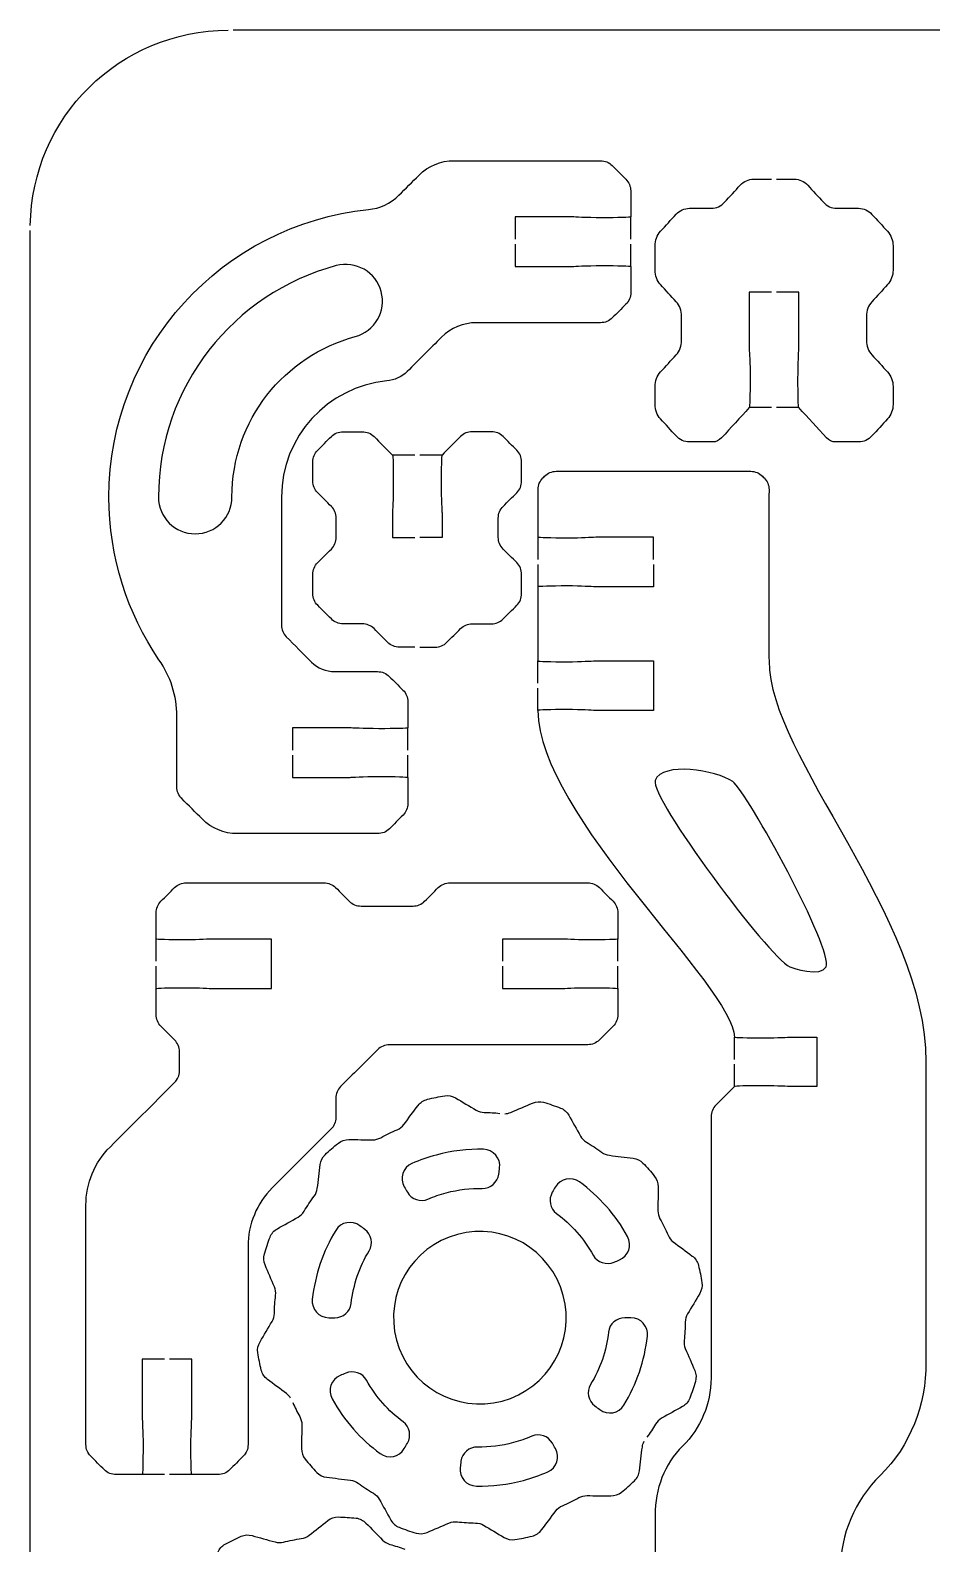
# Model space of a CAD drawing. Extents: x 0 to 265, y 230 to 450.
# Drawn here: x 135 to 189.7, y 358.2 to 450 of the extents above; entities that cross this region are included whole.
import ezdxf

# ---------------------------------------------------------------- set-up
doc = ezdxf.new("R2010")
doc.units = 0
doc.header["$MEASUREMENT"] = 0
doc.layers.add('DEFAULT', color=18, linetype='CONTINUOUS')

msp = doc.modelspace()

# ---------------------------------------------------------------- linework, layer by layer
at = {"layer": 'DEFAULT', "color": 1}
for points in [[(252.698, 450), (147.299, 450)], [(171.404, 437.321), (171.404, 438.672)], [(135.001, 242.15), (135.001, 437.85)], [(171.404, 435.67), (171.404, 437.021)], [(179.948, 427.108), (178.597, 427.108)], [(181.596, 427.108), (180.248, 427.108)], [(158.316, 424.226), (156.965, 424.226)], [(159.964, 424.226), (158.616, 424.226)], [(165.788, 417.883), (165.788, 419.234)], [(165.788, 416.232), (165.788, 417.583)], [(165.784, 410.383), (165.784, 411.734)], [(165.784, 408.732), (165.784, 410.083)], [(157.889, 406.319), (157.889, 407.67)], [(157.889, 404.668), (157.889, 406.019)], [(142.628, 393.506), (142.628, 394.857)], [(170.628, 393.506), (170.628, 394.857)], [(142.628, 391.855), (142.628, 393.206)], [(170.628, 391.855), (170.628, 393.206)], [(177.691, 387.558), (177.691, 388.909)], [(177.691, 385.907), (177.691, 387.258)], [(143.143, 362.359), (141.792, 362.359)], [(144.791, 362.359), (143.443, 362.359)]]:
    msp.add_lwpolyline(points, dxfattribs=at)
msp.add_open_spline([(135.001, 438.15), (135.082, 444.708), (140.423, 450), (146.999, 450)], degree=3, dxfattribs=at)
for points, knots in [([(150.89, 406.019), (150.89, 405.569), (150.89, 405.118), (150.89, 404.668), (152.057, 404.668), (153.223, 404.668), (154.39, 404.668), (154.481, 404.668), (155.173, 404.721), (156.139, 404.721), (157.106, 404.721), (157.889, 404.696), (157.893, 404.668), (157.893, 404.139), (157.893, 403.61), (157.893, 403.081), (157.893, 402.816), (157.787, 402.562), (157.6, 402.375), (157.324, 402.099), (157.047, 401.822), (156.771, 401.546), (156.584, 401.359), (156.33, 401.253), (156.065, 401.253), (153.228, 401.253), (150.39, 401.253), (147.553, 401.253), (146.759, 401.253), (145.994, 401.567), (145.433, 402.132), (145.016, 402.548), (144.6, 402.964), (144.184, 403.38), (143.997, 403.567), (143.891, 403.821), (143.891, 404.086), (143.891, 405.521), (143.891, 406.955), (143.891, 408.39), (143.891, 409.614), (143.496, 410.799), (142.804, 411.808), (140.892, 414.62), (139.771, 418.017), (139.771, 421.676), (139.771, 430.752), (146.664, 438.217), (155.497, 439.12), (156.196, 439.191), (156.852, 439.491), (157.349, 439.985), (157.756, 440.393), (158.163, 440.801), (158.57, 441.209), (159.131, 441.77), (159.897, 442.087), (160.69, 442.087), (163.652, 442.087), (166.615, 442.087), (169.577, 442.087), (169.841, 442.087), (170.095, 441.981), (170.282, 441.794), (170.559, 441.518), (170.835, 441.242), (171.111, 440.965), (171.298, 440.778), (171.404, 440.521), (171.404, 440.256), (171.404, 439.728), (171.404, 439.2), (171.404, 438.672), (171.404, 438.644), (170.621, 438.623), (169.654, 438.623), (168.688, 438.623), (167.996, 438.672), (167.905, 438.672), (166.738, 438.672), (165.572, 438.672), (164.405, 438.672), (164.405, 438.222), (164.405, 437.772), (164.405, 437.321)], [0, 0, 0, 0, 3.83, 3.83, 3.83, 13.75, 13.75, 13.75, 14.75, 14.75, 14.75, 15.76, 15.76, 15.76, 20.26, 20.26, 20.26, 21.26, 21.26, 21.26, 24.583402, 24.583402, 24.583402, 25.583402, 25.583402, 25.583402, 49.713402, 49.713402, 49.713402, 50.713402, 50.713402, 50.713402, 55.719718, 55.719718, 55.719718, 56.719718, 56.719718, 56.719718, 68.919718, 68.919718, 68.919718, 69.919718, 69.919718, 69.919718, 70.919718, 70.919718, 70.919718, 71.919718, 71.919718, 71.919718, 72.919718, 72.919718, 72.919718, 77.819973, 77.819973, 77.819973, 78.819973, 78.819973, 78.819973, 104.009973, 104.009973, 104.009973, 105.009973, 105.009973, 105.009973, 108.333375, 108.333375, 108.333375, 109.333375, 109.333375, 109.333375, 113.823375, 113.823375, 113.823375, 114.823375, 114.823375, 114.823375, 115.823375, 115.823375, 115.823375, 125.743375, 125.743375, 125.743375, 129.573375, 129.573375, 129.573375, 129.573375]), ([(179.948, 434.107), (179.497, 434.107), (179.045, 434.107), (178.594, 434.107), (178.594, 432.941), (178.594, 431.774), (178.594, 430.608), (178.594, 430.516), (178.647, 429.825), (178.647, 428.858), (178.647, 427.891), (178.622, 427.108), (178.594, 427.108), (178.034, 426.494), (177.474, 425.881), (176.915, 425.267), (176.77, 425.108), (176.572, 425.02), (176.368, 425.02), (175.899, 425.02), (175.429, 425.02), (174.96, 425.02), (174.66, 425.02), (174.371, 425.15), (174.159, 425.383), (173.844, 425.728), (173.529, 426.072), (173.214, 426.417), (172.999, 426.653), (172.879, 426.971), (172.879, 427.302), (172.879, 427.663), (172.879, 428.024), (172.879, 428.385), (172.879, 428.717), (172.999, 429.031), (173.214, 429.267), (173.529, 429.612), (173.844, 429.956), (174.159, 430.301), (174.371, 430.537), (174.491, 430.855), (174.491, 431.186), (174.491, 431.676), (174.491, 432.165), (174.491, 432.654), (174.491, 432.982), (174.371, 433.3), (174.159, 433.532), (173.843, 433.877), (173.527, 434.221), (173.21, 434.566), (172.999, 434.802), (172.879, 435.116), (172.879, 435.448), (172.879, 435.937), (172.879, 436.426), (172.879, 436.915), (172.879, 437.247), (172.999, 437.565), (173.214, 437.801), (173.529, 438.146), (173.844, 438.49), (174.159, 438.835), (174.371, 439.067), (174.66, 439.198), (174.96, 439.198), (175.406, 439.198), (175.851, 439.198), (176.297, 439.198), (176.597, 439.198), (176.89, 439.328), (177.101, 439.565), (177.417, 439.911), (177.732, 440.256), (178.047, 440.602), (178.262, 440.835), (178.551, 440.965), (178.855, 440.965), (179.219, 440.965), (179.584, 440.965), (179.948, 440.965)], [0, 0, 0, 0, 3.84, 3.84, 3.84, 13.76, 13.76, 13.76, 14.76, 14.76, 14.76, 15.76, 15.76, 15.76, 22.824418, 22.824418, 22.824418, 23.824418, 23.824418, 23.824418, 27.814418, 27.814418, 27.814418, 28.814418, 28.814418, 28.814418, 32.785224, 32.785224, 32.785224, 33.785224, 33.785224, 33.785224, 36.855224, 36.855224, 36.855224, 37.855224, 37.855224, 37.855224, 41.82603, 41.82603, 41.82603, 42.82603, 42.82603, 42.82603, 46.98603, 46.98603, 46.98603, 47.98603, 47.98603, 47.98603, 51.963592, 51.963592, 51.963592, 52.963592, 52.963592, 52.963592, 57.123592, 57.123592, 57.123592, 58.123592, 58.123592, 58.123592, 62.094398, 62.094398, 62.094398, 63.094398, 63.094398, 63.094398, 66.884398, 66.884398, 66.884398, 67.884398, 67.884398, 67.884398, 71.862588, 71.862588, 71.862588, 72.862588, 72.862588, 72.862588, 75.962588, 75.962588, 75.962588, 75.962588]), ([(180.248, 440.965), (180.609, 440.965), (180.97, 440.965), (181.331, 440.965), (181.635, 440.965), (181.924, 440.835), (182.139, 440.598), (182.454, 440.254), (182.769, 439.909), (183.085, 439.565), (183.3, 439.328), (183.589, 439.198), (183.889, 439.198), (184.335, 439.198), (184.78, 439.198), (185.226, 439.198), (185.529, 439.198), (185.819, 439.067), (186.034, 438.831), (186.348, 438.488), (186.662, 438.144), (186.976, 437.801), (187.187, 437.565), (187.311, 437.247), (187.311, 436.915), (187.311, 436.426), (187.311, 435.937), (187.311, 435.448), (187.311, 435.116), (187.191, 434.802), (186.976, 434.566), (186.661, 434.221), (186.345, 433.877), (186.03, 433.532), (185.819, 433.3), (185.699, 432.982), (185.699, 432.65), (185.699, 432.162), (185.699, 431.674), (185.699, 431.186), (185.699, 430.855), (185.819, 430.537), (186.03, 430.301), (186.345, 429.956), (186.661, 429.612), (186.976, 429.267), (187.191, 429.031), (187.311, 428.717), (187.311, 428.385), (187.311, 428.023), (187.311, 427.661), (187.311, 427.299), (187.311, 426.971), (187.191, 426.653), (186.979, 426.42), (186.663, 426.075), (186.347, 425.729), (186.03, 425.383), (185.819, 425.15), (185.529, 425.02), (185.23, 425.02), (184.76, 425.02), (184.291, 425.02), (183.822, 425.02), (183.617, 425.02), (183.423, 425.108), (183.279, 425.267), (182.718, 425.881), (182.157, 426.494), (181.596, 427.108), (181.568, 427.108), (181.547, 427.891), (181.547, 428.858), (181.547, 429.825), (181.596, 430.516), (181.596, 430.608), (181.596, 431.774), (181.596, 432.941), (181.596, 434.107), (181.147, 434.107), (180.697, 434.107), (180.248, 434.107)], [0, 0, 0, 0, 3.07, 3.07, 3.07, 4.07, 4.07, 4.07, 8.040806, 8.040806, 8.040806, 9.040806, 9.040806, 9.040806, 12.830806, 12.830806, 12.830806, 13.830806, 13.830806, 13.830806, 17.787484, 17.787484, 17.787484, 18.787484, 18.787484, 18.787484, 22.947484, 22.947484, 22.947484, 23.947484, 23.947484, 23.947484, 27.91829, 27.91829, 27.91829, 28.91829, 28.91829, 28.91829, 33.06829, 33.06829, 33.06829, 34.06829, 34.06829, 34.06829, 38.039096, 38.039096, 38.039096, 39.039096, 39.039096, 39.039096, 42.119096, 42.119096, 42.119096, 43.119096, 43.119096, 43.119096, 47.10403, 47.10403, 47.10403, 48.10403, 48.10403, 48.10403, 52.09403, 52.09403, 52.09403, 53.09403, 53.09403, 53.09403, 60.16519, 60.16519, 60.16519, 61.16519, 61.16519, 61.16519, 62.16519, 62.16519, 62.16519, 72.08519, 72.08519, 72.08519, 75.90519, 75.90519, 75.90519, 75.90519]), ([(164.405, 437.021), (164.405, 436.571), (164.405, 436.121), (164.405, 435.67), (165.572, 435.67), (166.738, 435.67), (167.905, 435.67), (167.996, 435.67), (168.688, 435.723), (169.654, 435.723), (170.621, 435.723), (171.404, 435.698), (171.408, 435.67), (171.408, 435.141), (171.408, 434.612), (171.408, 434.083), (171.408, 433.818), (171.302, 433.564), (171.115, 433.377), (170.839, 433.101), (170.562, 432.824), (170.286, 432.548), (170.099, 432.361), (169.845, 432.255), (169.58, 432.255), (167.07, 432.255), (164.559, 432.255), (162.048, 432.255), (161.255, 432.255), (160.489, 431.938), (159.928, 431.373), (159.237, 430.681), (158.545, 429.988), (157.854, 429.296), (157.519, 428.964), (157.078, 428.766), (156.609, 428.72), (153.031, 428.368), (150.234, 425.348), (150.234, 421.676), (150.232, 419.084), (150.229, 416.492), (150.227, 413.9), (150.227, 413.636), (150.333, 413.382), (150.52, 413.195), (151.029, 412.686), (151.538, 412.176), (152.047, 411.667), (152.421, 411.293), (152.929, 411.085), (153.462, 411.085), (154.329, 411.085), (155.195, 411.085), (156.062, 411.085), (156.326, 411.085), (156.58, 410.979), (156.767, 410.792), (157.044, 410.516), (157.32, 410.24), (157.596, 409.963), (157.783, 409.776), (157.889, 409.519), (157.889, 409.254), (157.889, 408.726), (157.889, 408.198), (157.889, 407.67), (157.889, 407.642), (157.106, 407.621), (156.139, 407.621), (155.173, 407.621), (154.481, 407.67), (154.39, 407.67), (153.223, 407.67), (152.057, 407.67), (150.89, 407.67), (150.89, 407.22), (150.89, 406.769), (150.89, 406.319)], [0, 0, 0, 0, 3.83, 3.83, 3.83, 13.75, 13.75, 13.75, 14.75, 14.75, 14.75, 15.76, 15.76, 15.76, 20.26, 20.26, 20.26, 21.26, 21.26, 21.26, 24.583402, 24.583402, 24.583402, 25.583402, 25.583402, 25.583402, 46.933402, 46.933402, 46.933402, 47.933402, 47.933402, 47.933402, 56.256052, 56.256052, 56.256052, 57.256052, 57.256052, 57.256052, 58.256052, 58.256052, 58.256052, 80.296061, 80.296061, 80.296061, 81.296061, 81.296061, 81.296061, 87.419605, 87.419605, 87.419605, 88.419605, 88.419605, 88.419605, 95.789605, 95.789605, 95.789605, 96.789605, 96.789605, 96.789605, 100.113007, 100.113007, 100.113007, 101.113007, 101.113007, 101.113007, 105.603007, 105.603007, 105.603007, 106.603007, 106.603007, 106.603007, 107.603007, 107.603007, 107.603007, 117.523007, 117.523007, 117.523007, 121.353007, 121.353007, 121.353007, 121.353007]), ([(156.277, 434.142), (156.595, 432.953), (155.889, 431.732), (154.7, 431.411), (150.4, 430.261), (147.228, 426.331), (147.228, 421.674), (147.228, 420.443), (146.23, 419.445), (144.999, 419.445), (143.768, 419.445), (142.773, 420.443), (142.773, 421.674), (142.773, 428.388), (147.348, 434.057), (153.547, 435.719), (154.735, 436.04), (155.956, 435.33), (156.277, 434.142)], [1, 1, 1, 1, 2, 2, 2, 3, 3, 3, 4, 4, 4, 5, 5, 5, 6, 6, 6, 7, 7, 7, 7]), ([(158.316, 412.57), (158.003, 412.57), (157.69, 412.57), (157.378, 412.57), (157.113, 412.57), (156.859, 412.676), (156.669, 412.867), (156.393, 413.142), (156.118, 413.417), (155.843, 413.692), (155.653, 413.883), (155.399, 413.988), (155.134, 413.988), (154.744, 413.988), (154.353, 413.988), (153.963, 413.988), (153.698, 413.988), (153.444, 414.091), (153.254, 414.281), (152.979, 414.556), (152.703, 414.832), (152.428, 415.107), (152.238, 415.297), (152.132, 415.551), (152.132, 415.816), (152.132, 416.206), (152.132, 416.597), (152.132, 416.987), (152.132, 417.252), (152.238, 417.506), (152.428, 417.696), (152.703, 417.971), (152.979, 418.246), (153.254, 418.522), (153.444, 418.712), (153.547, 418.966), (153.547, 419.231), (153.547, 419.621), (153.547, 420.012), (153.547, 420.402), (153.547, 420.667), (153.444, 420.921), (153.254, 421.111), (152.979, 421.386), (152.703, 421.661), (152.428, 421.937), (152.238, 422.127), (152.132, 422.381), (152.132, 422.646), (152.132, 423.035), (152.132, 423.424), (152.132, 423.813), (152.132, 424.078), (152.238, 424.332), (152.428, 424.522), (152.703, 424.798), (152.979, 425.073), (153.254, 425.348), (153.444, 425.538), (153.698, 425.641), (153.963, 425.641), (154.353, 425.641), (154.744, 425.641), (155.134, 425.641), (155.399, 425.641), (155.653, 425.538), (155.843, 425.348), (156.216, 424.974), (156.589, 424.6), (156.961, 424.226), (157, 424.191), (157.011, 423.443), (157.011, 422.476), (157.011, 421.51), (156.961, 420.818), (156.961, 420.727), (156.961, 420.227), (156.961, 419.727), (156.961, 419.227), (157.413, 419.227), (157.865, 419.227), (158.316, 419.227)], [0, 0, 0, 0, 2.66, 2.66, 2.66, 3.66, 3.66, 3.66, 6.96926, 6.96926, 6.96926, 7.96926, 7.96926, 7.96926, 11.28926, 11.28926, 11.28926, 12.28926, 12.28926, 12.28926, 15.598519, 15.598519, 15.598519, 16.598519, 16.598519, 16.598519, 19.918519, 19.918519, 19.918519, 20.918519, 20.918519, 20.918519, 24.227779, 24.227779, 24.227779, 25.227779, 25.227779, 25.227779, 28.547779, 28.547779, 28.547779, 29.547779, 29.547779, 29.547779, 32.857039, 32.857039, 32.857039, 33.857039, 33.857039, 33.857039, 37.167039, 37.167039, 37.167039, 38.167039, 38.167039, 38.167039, 41.476299, 41.476299, 41.476299, 42.476299, 42.476299, 42.476299, 45.796299, 45.796299, 45.796299, 46.796299, 46.796299, 46.796299, 51.286432, 51.286432, 51.286432, 52.286432, 52.286432, 52.286432, 53.286432, 53.286432, 53.286432, 57.536432, 57.536432, 57.536432, 61.376432, 61.376432, 61.376432, 61.376432]), ([(158.616, 412.57), (158.928, 412.57), (159.239, 412.57), (159.551, 412.57), (159.815, 412.57), (160.069, 412.676), (160.26, 412.867), (160.535, 413.142), (160.81, 413.417), (161.085, 413.692), (161.276, 413.883), (161.53, 413.988), (161.794, 413.988), (162.184, 413.988), (162.573, 413.988), (162.962, 413.988), (163.227, 413.988), (163.481, 414.091), (163.671, 414.281), (163.946, 414.556), (164.222, 414.832), (164.497, 415.107), (164.687, 415.297), (164.79, 415.551), (164.79, 415.816), (164.79, 416.206), (164.79, 416.597), (164.79, 416.987), (164.79, 417.252), (164.687, 417.506), (164.497, 417.696), (164.222, 417.971), (163.946, 418.246), (163.671, 418.522), (163.481, 418.712), (163.375, 418.966), (163.375, 419.231), (163.375, 419.621), (163.375, 420.012), (163.375, 420.402), (163.375, 420.667), (163.481, 420.921), (163.671, 421.111), (163.946, 421.386), (164.222, 421.661), (164.497, 421.937), (164.687, 422.127), (164.79, 422.381), (164.79, 422.646), (164.79, 423.035), (164.79, 423.424), (164.79, 423.813), (164.79, 424.078), (164.687, 424.332), (164.497, 424.522), (164.222, 424.798), (163.946, 425.073), (163.671, 425.348), (163.481, 425.538), (163.227, 425.641), (162.962, 425.641), (162.573, 425.641), (162.184, 425.641), (161.794, 425.641), (161.53, 425.641), (161.276, 425.538), (161.085, 425.348), (160.711, 424.974), (160.337, 424.6), (159.964, 424.226), (159.928, 424.191), (159.911, 423.443), (159.911, 422.476), (159.911, 421.51), (159.964, 420.818), (159.964, 420.727), (159.964, 420.227), (159.964, 419.727), (159.964, 419.227), (159.514, 419.227), (159.065, 419.227), (158.616, 419.227)], [0, 0, 0, 0, 2.65, 2.65, 2.65, 3.65, 3.65, 3.65, 6.95926, 6.95926, 6.95926, 7.95926, 7.95926, 7.95926, 11.26926, 11.26926, 11.26926, 12.26926, 12.26926, 12.26926, 15.578519, 15.578519, 15.578519, 16.578519, 16.578519, 16.578519, 19.898519, 19.898519, 19.898519, 20.898519, 20.898519, 20.898519, 24.207779, 24.207779, 24.207779, 25.207779, 25.207779, 25.207779, 28.527779, 28.527779, 28.527779, 29.527779, 29.527779, 29.527779, 32.837039, 32.837039, 32.837039, 33.837039, 33.837039, 33.837039, 37.147039, 37.147039, 37.147039, 38.147039, 38.147039, 38.147039, 41.456299, 41.456299, 41.456299, 42.456299, 42.456299, 42.456299, 45.766299, 45.766299, 45.766299, 46.766299, 46.766299, 46.766299, 51.263498, 51.263498, 51.263498, 52.263498, 52.263498, 52.263498, 53.263498, 53.263498, 53.263498, 57.513498, 57.513498, 57.513498, 61.333498, 61.333498, 61.333498, 61.333498]), ([(172.784, 417.883), (172.784, 418.334), (172.784, 418.784), (172.784, 419.234), (171.618, 419.234), (170.453, 419.234), (169.287, 419.234), (168.949, 419.234), (168.504, 419.185), (167.538, 419.181), (166.575, 419.185), (165.795, 419.206), (165.788, 419.234), (165.788, 420.2), (165.788, 421.165), (165.788, 422.131), (165.788, 422.399), (165.894, 422.653), (166.081, 422.84), (166.116, 422.875), (166.151, 422.91), (166.187, 422.945), (166.374, 423.132), (166.628, 423.238), (166.892, 423.238), (170.822, 423.238), (174.752, 423.238), (178.682, 423.238), (178.947, 423.238), (179.204, 423.132), (179.391, 422.942), (179.426, 422.908), (179.462, 422.874), (179.497, 422.84), (179.684, 422.649), (179.79, 422.399), (179.79, 422.131), (179.786, 420.229), (179.786, 412.38), (179.79, 411.731), (179.786, 405.945), (189.308, 396.237), (189.308, 387.407), (189.308, 381.326), (189.308, 375.245), (189.308, 369.165), (189.308, 366.603), (188.355, 364.099), (186.528, 362.303), (184.99, 360.793), (184.122, 358.736), (184.122, 356.581), (184.123, 347.939), (184.124, 339.297), (184.125, 330.655), (184.125, 330.391), (184.019, 330.137), (183.833, 329.946), (183.459, 329.573), (183.085, 329.201), (182.711, 328.828), (182.711, 328.803), (181.924, 328.775), (180.961, 328.775), (179.994, 328.775), (179.543, 328.831), (179.208, 328.824), (178.709, 328.824), (178.21, 328.824), (177.712, 328.824), (177.712, 328.375), (177.712, 327.926), (177.712, 327.477)], [0, 0, 0, 0, 3.83, 3.83, 3.83, 13.74, 13.74, 13.74, 14.74, 14.74, 14.74, 15.74, 15.74, 15.74, 23.95, 23.95, 23.95, 24.95, 24.95, 24.95, 25.374264, 25.374264, 25.374264, 26.374264, 26.374264, 26.374264, 59.794264, 59.794264, 59.794264, 60.794264, 60.794264, 60.794264, 61.211517, 61.211517, 61.211517, 62.211517, 62.211517, 62.211517, 63.211517, 63.211517, 63.211517, 64.211517, 64.211517, 64.211517, 115.921517, 115.921517, 115.921517, 116.921517, 116.921517, 116.921517, 117.921517, 117.921517, 117.921517, 191.411518, 191.411518, 191.411518, 192.411518, 192.411518, 192.411518, 196.901651, 196.901651, 196.901651, 197.901651, 197.901651, 197.901651, 198.901651, 198.901651, 198.901651, 203.141651, 203.141651, 203.141651, 206.961651, 206.961651, 206.961651, 206.961651]), ([(172.787, 417.583), (172.787, 417.133), (172.787, 416.683), (172.787, 416.232), (171.621, 416.232), (170.454, 416.232), (169.287, 416.232), (168.952, 416.232), (168.504, 416.282), (167.534, 416.282), (166.568, 416.278), (165.784, 416.26), (165.784, 416.229), (165.784, 414.73), (165.784, 413.232), (165.784, 411.734), (165.791, 411.702), (166.571, 411.685), (167.538, 411.685), (168.504, 411.685), (168.952, 411.734), (169.287, 411.734), (170.454, 411.734), (171.621, 411.734), (172.787, 411.734), (172.787, 410.733), (172.787, 409.733), (172.787, 408.732), (171.619, 408.732), (170.452, 408.732), (169.284, 408.732), (168.952, 408.732), (168.504, 408.781), (167.538, 408.781), (166.568, 408.781), (165.784, 408.757), (165.784, 408.732), (165.784, 402.368), (177.691, 391.912), (177.691, 388.909), (177.701, 388.881), (178.481, 388.86), (179.44, 388.857), (180.407, 388.86), (180.855, 388.909), (181.19, 388.909), (181.691, 388.909), (182.192, 388.909), (182.693, 388.909), (182.692, 387.909), (182.691, 386.908), (182.69, 385.907), (182.191, 385.907), (181.692, 385.907), (181.194, 385.907), (180.855, 385.907), (180.407, 385.957), (179.44, 385.953), (178.477, 385.957), (177.694, 385.939), (177.694, 385.907), (177.32, 385.533), (176.946, 385.159), (176.572, 384.786), (176.385, 384.595), (176.28, 384.341), (176.28, 384.076), (176.278, 378.788), (176.277, 373.5), (176.276, 368.212), (176.276, 366.663), (175.655, 365.178), (174.551, 364.088), (173.447, 362.998), (172.879, 361.474), (172.879, 359.922), (172.879, 351.944), (172.879, 343.967), (172.879, 335.989), (172.879, 335.725), (172.773, 335.467), (172.586, 335.28), (172.253, 334.947), (171.92, 334.615), (171.588, 334.282), (171.401, 334.095), (171.295, 333.841), (171.295, 333.576), (171.295, 330.27), (171.295, 326.963), (171.295, 323.656), (171.295, 323.392), (171.401, 323.138), (171.588, 322.947), (171.962, 322.574), (172.335, 322.202), (172.709, 321.829), (172.716, 321.797), (173.496, 321.779), (174.463, 321.779), (175.429, 321.779), (175.877, 321.825), (176.213, 321.829), (176.711, 321.829), (177.21, 321.829), (177.708, 321.829), (177.709, 320.828), (177.711, 319.827), (177.712, 318.827), (177.211, 318.825), (176.71, 318.824), (176.209, 318.823), (175.877, 318.823), (175.429, 318.876), (174.463, 318.876), (173.493, 318.876), (172.709, 318.851), (172.709, 318.827), (172.335, 318.453), (171.962, 318.079), (171.588, 317.705), (171.401, 317.514), (171.295, 317.26), (171.295, 316.996), (171.295, 312.336), (171.295, 307.675), (171.295, 303.015), (171.295, 302.751), (171.189, 302.497), (171.002, 302.31), (170.726, 302.033), (170.449, 301.757), (170.173, 301.481), (169.986, 301.29), (169.88, 301.036), (169.88, 300.771), (169.88, 299.295), (169.88, 297.818), (169.88, 296.341), (169.88, 294.485), (169.143, 292.707), (167.831, 291.391), (166.496, 290.056), (165.161, 288.722), (163.826, 287.387), (163.142, 286.703), (163.142, 285.599), (163.826, 284.911), (164.507, 284.233), (165.615, 284.23), (166.299, 284.914), (167.083, 285.697), (168.349, 285.697), (169.129, 284.911), (169.908, 284.131), (169.905, 282.868), (169.129, 282.085), (168.384, 281.34), (167.714, 280.815), (167.714, 279.245), (167.721, 279.213), (168.497, 279.196), (169.464, 279.196), (170.43, 279.196), (170.879, 279.241), (171.214, 279.245), (171.712, 279.244), (172.211, 279.243), (172.709, 279.241), (172.709, 278.791), (172.709, 278.341), (172.709, 277.89)], [0, 0, 0, 0, 3.83, 3.83, 3.83, 13.75, 13.75, 13.75, 14.75, 14.75, 14.75, 15.75, 15.75, 15.75, 28.49, 28.49, 28.49, 29.49, 29.49, 29.49, 30.49, 30.49, 30.49, 40.41, 40.41, 40.41, 48.92, 48.92, 48.92, 58.85, 58.85, 58.85, 59.85, 59.85, 59.85, 60.85, 60.85, 60.85, 61.85, 61.85, 61.85, 62.85, 62.85, 62.85, 63.85, 63.85, 63.85, 68.11, 68.11, 68.11, 76.620006, 76.620006, 76.620006, 80.860006, 80.860006, 80.860006, 81.860006, 81.860006, 81.860006, 82.860006, 82.860006, 82.860006, 87.357205, 87.357205, 87.357205, 88.357205, 88.357205, 88.357205, 133.327206, 133.327206, 133.327206, 134.327206, 134.327206, 134.327206, 135.327206, 135.327206, 135.327206, 203.167206, 203.167206, 203.167206, 204.167206, 204.167206, 204.167206, 208.16943, 208.16943, 208.16943, 209.16943, 209.16943, 209.16943, 237.28943, 237.28943, 237.28943, 238.28943, 238.28943, 238.28943, 242.779564, 242.779564, 242.779564, 243.779564, 243.779564, 243.779564, 244.779564, 244.779564, 244.779564, 249.019564, 249.019564, 249.019564, 257.52957, 257.52957, 257.52957, 261.789582, 261.789582, 261.789582, 262.789582, 262.789582, 262.789582, 263.789582, 263.789582, 263.789582, 268.286781, 268.286781, 268.286781, 269.286781, 269.286781, 269.286781, 308.916781, 308.916781, 308.916781, 309.916781, 309.916781, 309.916781, 313.240183, 313.240183, 313.240183, 314.240183, 314.240183, 314.240183, 326.800183, 326.800183, 326.800183, 327.800183, 327.800183, 327.800183, 343.851507, 343.851507, 343.851507, 344.851507, 344.851507, 344.851507, 345.851507, 345.851507, 345.851507, 346.851507, 346.851507, 346.851507, 347.851507, 347.851507, 347.851507, 348.851507, 348.851507, 348.851507, 349.851507, 349.851507, 349.851507, 350.851507, 350.851507, 350.851507, 355.091518, 355.091518, 355.091518, 358.921518, 358.921518, 358.921518, 358.921518]), ([(177.591, 404.416), (178.455, 403.802), (183.722, 394.161), (183.253, 393.169), (182.957, 392.541), (181.189, 393.102), (181.045, 393.173), (179.754, 393.787), (172.55, 403.442), (172.892, 404.479), (173.277, 405.633), (176.603, 405.114), (177.591, 404.416)], [1, 1, 1, 1, 2, 2, 2, 3, 3, 3, 4, 4, 4, 5, 5, 5, 5]), ([(143.143, 369.359), (142.692, 369.359), (142.24, 369.359), (141.788, 369.359), (141.788, 368.192), (141.788, 367.026), (141.788, 365.859), (141.788, 365.524), (141.838, 365.076), (141.838, 364.109), (141.838, 363.143), (141.817, 362.359), (141.788, 362.359), (141.259, 362.359), (140.73, 362.359), (140.201, 362.359), (139.936, 362.359), (139.682, 362.465), (139.495, 362.652), (139.219, 362.927), (138.943, 363.203), (138.666, 363.478), (138.479, 363.665), (138.374, 363.919), (138.374, 364.183), (138.374, 369.023), (138.374, 373.864), (138.374, 378.704), (138.374, 380.03), (138.903, 381.3), (139.838, 382.238), (141.142, 383.543), (142.446, 384.847), (143.75, 386.151), (143.937, 386.338), (144.043, 386.592), (144.043, 386.856), (144.043, 387.247), (144.043, 387.637), (144.043, 388.028), (144.043, 388.296), (143.937, 388.55), (143.75, 388.737), (143.474, 389.013), (143.197, 389.289), (142.921, 389.566), (142.734, 389.753), (142.628, 390.007), (142.628, 390.271), (142.628, 390.799), (142.628, 391.327), (142.628, 391.855), (142.628, 391.883), (143.411, 391.905), (144.378, 391.905), (145.344, 391.905), (145.792, 391.855), (146.128, 391.855), (147.294, 391.855), (148.461, 391.855), (149.627, 391.855), (149.627, 392.856), (149.627, 393.857), (149.627, 394.857), (148.461, 394.857), (147.294, 394.857), (146.128, 394.857), (145.792, 394.857), (145.344, 394.808), (144.378, 394.808), (143.411, 394.808), (142.628, 394.829), (142.628, 394.857), (142.628, 395.385), (142.628, 395.913), (142.628, 396.441), (142.628, 396.709), (142.734, 396.963), (142.921, 397.15), (143.197, 397.427), (143.474, 397.703), (143.75, 397.979), (143.937, 398.166), (144.191, 398.272), (144.459, 398.272), (147.242, 398.272), (150.026, 398.272), (152.809, 398.272), (153.074, 398.272), (153.328, 398.166), (153.515, 397.979), (153.791, 397.703), (154.067, 397.427), (154.344, 397.15), (154.531, 396.963), (154.785, 396.858), (155.053, 396.858), (156.104, 396.858), (157.155, 396.858), (158.207, 396.858), (158.471, 396.858), (158.725, 396.963), (158.912, 397.15), (159.189, 397.427), (159.465, 397.703), (159.741, 397.979), (159.928, 398.166), (160.182, 398.272), (160.45, 398.272), (163.234, 398.272), (166.017, 398.272), (168.801, 398.272), (169.065, 398.272), (169.319, 398.166), (169.506, 397.979), (169.783, 397.703), (170.059, 397.427), (170.335, 397.15), (170.522, 396.963), (170.628, 396.709), (170.628, 396.441), (170.628, 395.913), (170.628, 395.385), (170.628, 394.857), (170.628, 394.829), (169.845, 394.808), (168.878, 394.808), (167.912, 394.808), (167.464, 394.857), (167.128, 394.857), (165.962, 394.857), (164.795, 394.857), (163.629, 394.857), (163.629, 394.407), (163.629, 393.957), (163.629, 393.506)], [0, 0, 0, 0, 3.84, 3.84, 3.84, 13.76, 13.76, 13.76, 14.76, 14.76, 14.76, 15.76, 15.76, 15.76, 20.26, 20.26, 20.26, 21.26, 21.26, 21.26, 24.576338, 24.576338, 24.576338, 25.576338, 25.576338, 25.576338, 66.736338, 66.736338, 66.736338, 67.736338, 67.736338, 67.736338, 83.419967, 83.419967, 83.419967, 84.419967, 84.419967, 84.419967, 87.739967, 87.739967, 87.739967, 88.739967, 88.739967, 88.739967, 92.063369, 92.063369, 92.063369, 93.063369, 93.063369, 93.063369, 97.553369, 97.553369, 97.553369, 98.553369, 98.553369, 98.553369, 99.553369, 99.553369, 99.553369, 109.473369, 109.473369, 109.473369, 117.983369, 117.983369, 117.983369, 127.903369, 127.903369, 127.903369, 128.903369, 128.903369, 128.903369, 129.903369, 129.903369, 129.903369, 134.393369, 134.393369, 134.393369, 135.393369, 135.393369, 135.393369, 138.71677, 138.71677, 138.71677, 139.71677, 139.71677, 139.71677, 163.38677, 163.38677, 163.38677, 164.38677, 164.38677, 164.38677, 167.710172, 167.710172, 167.710172, 168.710172, 168.710172, 168.710172, 177.650172, 177.650172, 177.650172, 178.650172, 178.650172, 178.650172, 181.973574, 181.973574, 181.973574, 182.973574, 182.973574, 182.973574, 206.643574, 206.643574, 206.643574, 207.643574, 207.643574, 207.643574, 210.966976, 210.966976, 210.966976, 211.966976, 211.966976, 211.966976, 216.456976, 216.456976, 216.456976, 217.456976, 217.456976, 217.456976, 218.456976, 218.456976, 218.456976, 228.376976, 228.376976, 228.376976, 232.206976, 232.206976, 232.206976, 232.206976]), ([(163.629, 393.206), (163.629, 392.756), (163.629, 392.306), (163.629, 391.855), (164.795, 391.855), (165.962, 391.855), (167.128, 391.855), (167.464, 391.855), (167.912, 391.905), (168.878, 391.905), (169.845, 391.905), (170.628, 391.883), (170.628, 391.855), (170.628, 391.327), (170.628, 390.799), (170.628, 390.271), (170.628, 390.007), (170.522, 389.753), (170.335, 389.566), (170.059, 389.289), (169.783, 389.013), (169.506, 388.737), (169.319, 388.55), (169.065, 388.444), (168.801, 388.444), (164.792, 388.444), (160.783, 388.444), (156.774, 388.444), (156.506, 388.444), (156.252, 388.338), (156.065, 388.151), (155.316, 387.403), (154.567, 386.655), (153.818, 385.907), (153.631, 385.72), (153.525, 385.466), (153.525, 385.198), (153.525, 384.808), (153.525, 384.417), (153.525, 384.027), (153.525, 383.762), (153.42, 383.508), (153.233, 383.321), (152.045, 382.133), (150.857, 380.944), (149.669, 379.755), (148.731, 378.817), (148.205, 377.547), (148.205, 376.22), (148.205, 372.208), (148.205, 368.196), (148.205, 364.183), (148.205, 363.919), (148.1, 363.665), (147.913, 363.478), (147.636, 363.203), (147.36, 362.927), (147.084, 362.652), (146.897, 362.465), (146.643, 362.359), (146.378, 362.359), (145.849, 362.359), (145.32, 362.359), (144.791, 362.359), (144.762, 362.359), (144.741, 363.143), (144.741, 364.109), (144.741, 365.076), (144.791, 365.524), (144.791, 365.859), (144.791, 367.026), (144.791, 368.192), (144.791, 369.359), (144.341, 369.359), (143.892, 369.359), (143.443, 369.359)], [0, 0, 0, 0, 3.83, 3.83, 3.83, 13.75, 13.75, 13.75, 14.75, 14.75, 14.75, 15.75, 15.75, 15.75, 20.24, 20.24, 20.24, 21.24, 21.24, 21.24, 24.563402, 24.563402, 24.563402, 25.563402, 25.563402, 25.563402, 59.653402, 59.653402, 59.653402, 60.653402, 60.653402, 60.653402, 69.654874, 69.654874, 69.654874, 70.654874, 70.654874, 70.654874, 73.974874, 73.974874, 73.974874, 74.974874, 74.974874, 74.974874, 89.265504, 89.265504, 89.265504, 90.265504, 90.265504, 90.265504, 124.385504, 124.385504, 124.385504, 125.385504, 125.385504, 125.385504, 128.701842, 128.701842, 128.701842, 129.701842, 129.701842, 129.701842, 134.201842, 134.201842, 134.201842, 135.201842, 135.201842, 135.201842, 136.201842, 136.201842, 136.201842, 146.121842, 146.121842, 146.121842, 149.941842, 149.941842, 149.941842, 149.941842]), ([(150.781, 367.002), (150.717, 367.104), (150.633, 367.2), (150.534, 367.274), (150.149, 367.562), (149.765, 367.85), (149.38, 368.138), (149.197, 368.279), (149.059, 368.477), (149.006, 368.702), (148.922, 369.052), (148.851, 369.404), (148.795, 369.754), (148.759, 369.983), (148.809, 370.216), (148.929, 370.417), (149.173, 370.83), (149.418, 371.242), (149.662, 371.655), (149.751, 371.803), (149.797, 371.973), (149.8, 372.142), (149.807, 372.512), (149.832, 372.883), (149.874, 373.25), (149.892, 373.419), (149.871, 373.592), (149.804, 373.751), (149.614, 374.194), (149.425, 374.637), (149.236, 375.081), (149.144, 375.292), (149.126, 375.532), (149.193, 375.754), (149.296, 376.1), (149.408, 376.439), (149.539, 376.774), (149.62, 376.989), (149.782, 377.169), (149.983, 377.282), (150.402, 377.516), (150.821, 377.75), (151.239, 377.984), (151.391, 378.069), (151.515, 378.192), (151.603, 378.34), (151.793, 378.654), (151.998, 378.961), (152.217, 379.257), (152.319, 379.395), (152.382, 379.554), (152.404, 379.727), (152.462, 380.208), (152.521, 380.689), (152.58, 381.17), (152.608, 381.395), (152.71, 381.611), (152.873, 381.766), (153.13, 382.013), (153.402, 382.249), (153.681, 382.475), (153.857, 382.619), (154.083, 382.694), (154.316, 382.69), (154.797, 382.685), (155.277, 382.681), (155.758, 382.676), (155.931, 382.672), (156.104, 382.718), (156.256, 382.803), (156.577, 382.979), (156.909, 383.142), (157.247, 383.29), (157.406, 383.36), (157.547, 383.466), (157.653, 383.607), (157.94, 383.992), (158.227, 384.376), (158.514, 384.761), (158.655, 384.948), (158.852, 385.082), (159.078, 385.135), (159.427, 385.219), (159.777, 385.29), (160.129, 385.346), (160.355, 385.382), (160.588, 385.332), (160.789, 385.216), (161.204, 384.97), (161.619, 384.724), (162.034, 384.479), (162.183, 384.39), (162.352, 384.345), (162.525, 384.341), (162.842, 384.334), (163.156, 384.316), (163.47, 384.281)], [0, 0, 0, 0, 1, 1, 1, 5.086, 5.086, 5.086, 6.086, 6.086, 6.086, 7.086, 7.086, 7.086, 8.086, 8.086, 8.086, 12.166013, 12.166013, 12.166013, 13.166013, 13.166013, 13.166013, 14.166013, 14.166013, 14.166013, 15.166013, 15.166013, 15.166013, 19.265403, 19.265403, 19.265403, 20.265403, 20.265403, 20.265403, 21.265403, 21.265403, 21.265403, 22.265403, 22.265403, 22.265403, 26.343846, 26.343846, 26.343846, 27.343846, 27.343846, 27.343846, 28.343846, 28.343846, 28.343846, 29.343846, 29.343846, 29.343846, 33.464295, 33.464295, 33.464295, 34.464295, 34.464295, 34.464295, 35.464295, 35.464295, 35.464295, 36.464295, 36.464295, 36.464295, 40.554491, 40.554491, 40.554491, 41.554491, 41.554491, 41.554491, 42.554491, 42.554491, 42.554491, 43.554491, 43.554491, 43.554491, 47.634503, 47.634503, 47.634503, 48.634503, 48.634503, 48.634503, 49.634503, 49.634503, 49.634503, 50.634503, 50.634503, 50.634503, 54.73682, 54.73682, 54.73682, 55.73682, 55.73682, 55.73682, 56.73682, 56.73682, 56.73682, 56.73682]), ([(163.767, 384.26), (163.89, 384.263), (164.017, 384.288), (164.133, 384.341), (164.576, 384.53), (165.018, 384.72), (165.46, 384.909), (165.672, 384.997), (165.908, 385.015), (166.127, 384.951), (166.472, 384.849), (166.815, 384.733), (167.153, 384.602), (167.365, 384.521), (167.538, 384.362), (167.651, 384.165), (167.887, 383.745), (168.123, 383.325), (168.36, 382.905), (168.444, 382.754), (168.568, 382.63), (168.716, 382.538), (169.033, 382.348), (169.34, 382.143), (169.637, 381.924), (169.778, 381.822), (169.94, 381.752), (170.117, 381.734), (170.593, 381.676), (171.069, 381.619), (171.545, 381.561), (171.771, 381.533), (171.986, 381.434), (172.141, 381.268), (172.392, 381.011), (172.628, 380.739), (172.854, 380.457), (172.999, 380.281), (173.073, 380.055), (173.069, 379.829), (173.063, 379.345), (173.057, 378.86), (173.052, 378.376), (173.052, 378.206), (173.094, 378.037), (173.179, 377.885), (173.355, 377.564), (173.521, 377.229), (173.669, 376.89), (173.736, 376.732), (173.845, 376.59), (173.983, 376.488), (174.367, 376.2), (174.752, 375.912), (175.137, 375.624), (175.323, 375.486), (175.458, 375.285), (175.514, 375.059), (175.599, 374.71), (175.666, 374.361), (175.722, 374.012), (175.757, 373.782), (175.708, 373.55), (175.592, 373.348), (175.346, 372.936), (175.1, 372.523), (174.854, 372.11), (174.766, 371.959), (174.72, 371.789), (174.717, 371.616), (174.71, 371.246), (174.685, 370.875), (174.646, 370.509), (174.625, 370.336), (174.65, 370.163), (174.717, 370.004), (174.906, 369.562), (175.095, 369.12), (175.285, 368.678), (175.373, 368.466), (175.394, 368.23), (175.331, 368.011), (175.228, 367.669), (175.112, 367.33), (174.985, 366.995), (174.904, 366.78), (174.745, 366.603), (174.544, 366.49), (174.122, 366.254), (173.7, 366.018), (173.277, 365.781), (173.129, 365.697), (173.006, 365.573), (172.918, 365.425), (172.748, 365.153), (172.572, 364.885), (172.385, 364.628)], [0, 0, 0, 0, 1, 1, 1, 5.090196, 5.090196, 5.090196, 6.090196, 6.090196, 6.090196, 7.090196, 7.090196, 7.090196, 8.090196, 8.090196, 8.090196, 12.187146, 12.187146, 12.187146, 13.187146, 13.187146, 13.187146, 14.187146, 14.187146, 14.187146, 15.187146, 15.187146, 15.187146, 19.26668, 19.26668, 19.26668, 20.26668, 20.26668, 20.26668, 21.26668, 21.26668, 21.26668, 22.26668, 22.26668, 22.26668, 26.386983, 26.386983, 26.386983, 27.386983, 27.386983, 27.386983, 28.386983, 28.386983, 28.386983, 29.386983, 29.386983, 29.386983, 33.472984, 33.472984, 33.472984, 34.472984, 34.472984, 34.472984, 35.472984, 35.472984, 35.472984, 36.472984, 36.472984, 36.472984, 40.558103, 40.558103, 40.558103, 41.558103, 41.558103, 41.558103, 42.558103, 42.558103, 42.558103, 43.558103, 43.558103, 43.558103, 47.648299, 47.648299, 47.648299, 48.648299, 48.648299, 48.648299, 49.648299, 49.648299, 49.648299, 50.648299, 50.648299, 50.648299, 54.762688, 54.762688, 54.762688, 55.762688, 55.762688, 55.762688, 56.762688, 56.762688, 56.762688, 56.762688]), ([(159.613, 381.753), (160.571, 382.009), (161.532, 382.121), (162.476, 382.1), (163.076, 382.086), (163.534, 381.561), (163.456, 380.967), (163.44, 380.844), (163.424, 380.721), (163.408, 380.598), (163.342, 380.095), (162.911, 379.72), (162.405, 379.73), (161.687, 379.744), (160.955, 379.658), (160.226, 379.463), (159.84, 379.359), (159.468, 379.229), (159.113, 379.074), (158.653, 378.874), (158.116, 379.062), (157.865, 379.497), (157.803, 379.604), (157.741, 379.711), (157.679, 379.819), (157.381, 380.334), (157.595, 380.997), (158.141, 381.236), (158.611, 381.443), (159.102, 381.616), (159.613, 381.753)], [1, 1, 1, 1, 2, 2, 2, 3, 3, 3, 4.057047, 4.057047, 4.057047, 5.057047, 5.057047, 5.057047, 6.057047, 6.057047, 6.057047, 7.057047, 7.057047, 7.057047, 8.057047, 8.057047, 8.057047, 9.111728, 9.111728, 9.111728, 10.111728, 10.111728, 10.111728, 11.111728, 11.111728, 11.111728, 11.111728]), ([(168.301, 380.12), (169.486, 379.253), (170.489, 378.13), (171.216, 376.803), (171.504, 376.277), (171.277, 375.617), (170.724, 375.388), (170.614, 375.343), (170.505, 375.298), (170.396, 375.253), (169.927, 375.059), (169.375, 375.233), (169.129, 375.678), (168.573, 376.686), (167.809, 377.541), (166.909, 378.202), (166.505, 378.499), (166.403, 379.06), (166.653, 379.494), (166.715, 379.601), (166.777, 379.708), (166.838, 379.815), (167.137, 380.332), (167.819, 380.473), (168.301, 380.12)], [1, 1, 1, 1, 2, 2, 2, 3, 3, 3, 4.005235, 4.005235, 4.005235, 5.005235, 5.005235, 5.005235, 6.005235, 6.005235, 6.005235, 7.005235, 7.005235, 7.005235, 8.055818, 8.055818, 8.055818, 9.055818, 9.055818, 9.055818, 9.055818]), ([(154.99, 377.458), (155.089, 377.383), (155.187, 377.308), (155.285, 377.233), (155.682, 376.928), (155.803, 376.371), (155.544, 375.943), (154.96, 374.978), (154.584, 373.889), (154.459, 372.749), (154.404, 372.251), (153.966, 371.882), (153.464, 371.882), (153.341, 371.882), (153.218, 371.882), (153.095, 371.882), (152.496, 371.882), (152.034, 372.405), (152.1, 373.001), (152.264, 374.494), (152.757, 375.919), (153.521, 377.18), (153.832, 377.691), (154.516, 377.822), (154.99, 377.458)], [0, 0, 0, 0, 1.051264, 1.051264, 1.051264, 2.051264, 2.051264, 2.051264, 3.051264, 3.051264, 3.051264, 4.051264, 4.051264, 4.051264, 5.096264, 5.096264, 5.096264, 6.096264, 6.096264, 6.096264, 7.096264, 7.096264, 7.096264, 8.096264, 8.096264, 8.096264, 8.096264]), ([(160.903, 376.938), (163.697, 377.686), (166.566, 376.03), (167.315, 373.236), (168.063, 370.445), (166.407, 367.573), (163.613, 366.824), (160.822, 366.076), (157.952, 367.736), (157.204, 370.527), (156.456, 373.321), (158.112, 376.19), (160.903, 376.938)], [1, 1, 1, 1, 2, 2, 2, 3, 3, 3, 4, 4, 4, 5, 5, 5, 5]), ([(169.525, 366.306), (169.427, 366.381), (169.329, 366.457), (169.23, 366.532), (168.833, 366.837), (168.712, 367.394), (168.971, 367.822), (169.556, 368.786), (169.932, 369.874), (170.059, 371.013), (170.114, 371.512), (170.554, 371.88), (171.055, 371.88), (171.177, 371.88), (171.3, 371.88), (171.422, 371.88), (172.021, 371.88), (172.482, 371.357), (172.417, 370.762), (172.253, 369.27), (171.761, 367.845), (170.994, 366.584), (170.683, 366.073), (169.999, 365.942), (169.525, 366.306)], [0, 0, 0, 0, 1.054068, 1.054068, 1.054068, 2.054068, 2.054068, 2.054068, 3.054068, 3.054068, 3.054068, 4.054068, 4.054068, 4.054068, 5.093069, 5.093069, 5.093069, 6.093069, 6.093069, 6.093069, 7.093069, 7.093069, 7.093069, 8.093069, 8.093069, 8.093069, 8.093069]), ([(155.389, 368.088), (155.945, 367.079), (156.71, 366.222), (157.61, 365.561), (158.014, 365.264), (158.116, 364.703), (157.865, 364.269), (157.803, 364.161), (157.74, 364.053), (157.678, 363.946), (157.379, 363.429), (156.697, 363.288), (156.215, 363.641), (155.032, 364.508), (154.029, 365.633), (153.302, 366.961), (153.015, 367.486), (153.24, 368.146), (153.793, 368.375), (153.903, 368.421), (154.013, 368.466), (154.123, 368.512), (154.591, 368.706), (155.144, 368.532), (155.389, 368.088)], [1, 1, 1, 1, 2, 2, 2, 3, 3, 3, 4.05828, 4.05828, 4.05828, 5.05828, 5.05828, 5.05828, 6.05828, 6.05828, 6.05828, 7.05828, 7.05828, 7.05828, 8.069282, 8.069282, 8.069282, 9.069282, 9.069282, 9.069282, 9.069282]), ([(150.915, 366.734), (151.042, 366.441), (151.186, 366.159), (151.335, 365.884), (151.419, 365.728), (151.465, 365.559), (151.462, 365.386), (151.457, 364.904), (151.452, 364.422), (151.447, 363.94), (151.444, 363.711), (151.518, 363.485), (151.663, 363.305), (151.888, 363.026), (152.128, 362.755), (152.375, 362.493), (152.534, 362.328), (152.746, 362.229), (152.971, 362.201), (153.452, 362.143), (153.933, 362.085), (154.414, 362.028), (154.584, 362.007), (154.742, 361.943), (154.884, 361.841), (155.18, 361.622), (155.487, 361.418), (155.804, 361.227), (155.949, 361.135), (156.072, 361.012), (156.157, 360.864), (156.392, 360.444), (156.627, 360.024), (156.863, 359.604), (156.976, 359.403), (157.152, 359.244), (157.364, 359.163), (157.702, 359.033), (158.044, 358.916), (158.39, 358.814), (158.612, 358.747), (158.849, 358.765), (159.06, 358.856), (159.503, 359.046), (159.945, 359.235), (160.387, 359.424), (160.549, 359.491), (160.726, 359.516), (160.898, 359.495), (161.258, 359.456), (161.622, 359.431), (161.988, 359.424), (162.165, 359.421), (162.338, 359.375), (162.489, 359.287), (162.902, 359.042), (163.315, 358.798), (163.728, 358.553), (163.925, 358.433), (164.158, 358.384), (164.387, 358.419), (164.737, 358.475), (165.089, 358.546), (165.439, 358.631), (165.661, 358.683), (165.862, 358.818), (166, 359.005), (166.289, 359.39), (166.578, 359.776), (166.867, 360.162), (166.97, 360.299), (167.111, 360.405), (167.27, 360.476), (167.612, 360.624), (167.94, 360.786), (168.264, 360.962), (168.413, 361.044), (168.582, 361.089), (168.755, 361.086), (169.236, 361.081), (169.717, 361.076), (170.198, 361.072), (170.43, 361.068), (170.66, 361.142), (170.84, 361.287), (171.118, 361.513), (171.383, 361.749), (171.641, 361.993), (171.81, 362.151), (171.912, 362.37), (171.94, 362.599), (171.997, 363.078), (172.053, 363.557), (172.11, 364.035), (172.124, 364.155), (172.163, 364.271), (172.219, 364.381)], [0, 0, 0, 0, 1, 1, 1, 2, 2, 2, 6.100195, 6.100195, 6.100195, 7.100195, 7.100195, 7.100195, 8.100195, 8.100195, 8.100195, 9.100195, 9.100195, 9.100195, 13.219443, 13.219443, 13.219443, 14.219443, 14.219443, 14.219443, 15.219443, 15.219443, 15.219443, 16.219443, 16.219443, 16.219443, 20.311496, 20.311496, 20.311496, 21.311496, 21.311496, 21.311496, 22.311496, 22.311496, 22.311496, 23.311496, 23.311496, 23.311496, 27.401691, 27.401691, 27.401691, 28.401691, 28.401691, 28.401691, 29.401691, 29.401691, 29.401691, 30.401691, 30.401691, 30.401691, 34.481704, 34.481704, 34.481704, 35.481704, 35.481704, 35.481704, 36.481704, 36.481704, 36.481704, 37.481704, 37.481704, 37.481704, 41.581704, 41.581704, 41.581704, 42.581704, 42.581704, 42.581704, 43.581704, 43.581704, 43.581704, 44.581704, 44.581704, 44.581704, 48.671899, 48.671899, 48.671899, 49.671899, 49.671899, 49.671899, 50.671899, 50.671899, 50.671899, 51.671899, 51.671899, 51.671899, 55.770106, 55.770106, 55.770106, 56.770106, 56.770106, 56.770106, 56.770106]), ([(164.902, 362.013), (163.948, 361.757), (162.987, 361.645), (162.046, 361.663), (161.446, 361.675), (160.986, 362.2), (161.064, 362.795), (161.08, 362.919), (161.096, 363.043), (161.112, 363.167), (161.178, 363.669), (161.608, 364.044), (162.114, 364.035), (162.831, 364.022), (163.563, 364.108), (164.289, 364.303), (164.676, 364.406), (165.05, 364.536), (165.407, 364.692), (165.867, 364.892), (166.403, 364.703), (166.654, 364.269), (166.715, 364.162), (166.777, 364.055), (166.839, 363.948), (167.137, 363.432), (166.922, 362.769), (166.377, 362.53), (165.906, 362.323), (165.413, 362.15), (164.902, 362.013)], [1, 1, 1, 1, 2, 2, 2, 3, 3, 3, 4.062004, 4.062004, 4.062004, 5.062004, 5.062004, 5.062004, 6.062004, 6.062004, 6.062004, 7.062004, 7.062004, 7.062004, 8.062004, 8.062004, 8.062004, 9.113087, 9.113087, 9.113087, 10.113087, 10.113087, 10.113087, 11.113087, 11.113087, 11.113087, 11.113087]), ([(140.974, 344.424), (140.938, 344.541), (140.882, 344.654), (140.804, 344.749), (140.508, 345.126), (140.212, 345.504), (139.915, 345.881), (139.771, 346.065), (139.693, 346.29), (139.696, 346.523), (139.707, 346.883), (139.732, 347.243), (139.767, 347.596), (139.792, 347.825), (139.901, 348.037), (140.067, 348.199), (140.41, 348.534), (140.754, 348.869), (141.097, 349.204), (141.22, 349.324), (141.309, 349.476), (141.355, 349.642), (141.46, 349.998), (141.577, 350.347), (141.711, 350.69), (141.774, 350.852), (141.799, 351.025), (141.774, 351.194), (141.706, 351.671), (141.638, 352.149), (141.57, 352.626), (141.538, 352.856), (141.584, 353.088), (141.704, 353.286), (141.891, 353.593), (142.092, 353.893), (142.3, 354.182), (142.438, 354.369), (142.639, 354.5), (142.864, 354.556), (143.329, 354.675), (143.793, 354.794), (144.258, 354.912), (144.424, 354.955), (144.575, 355.043), (144.699, 355.159), (144.967, 355.417), (145.242, 355.657), (145.531, 355.886), (145.665, 355.995), (145.771, 356.133), (145.835, 356.292), (146.016, 356.742), (146.197, 357.192), (146.378, 357.643), (146.463, 357.854), (146.614, 358.031), (146.816, 358.14), (147.13, 358.313), (147.451, 358.472), (147.779, 358.616), (147.987, 358.712), (148.223, 358.726), (148.445, 358.662), (148.91, 358.533), (149.374, 358.404), (149.839, 358.274), (150.005, 358.225), (150.181, 358.225), (150.35, 358.267), (150.707, 358.355), (151.07, 358.426), (151.433, 358.482), (151.606, 358.507), (151.772, 358.574), (151.91, 358.683), (152.286, 358.98), (152.662, 359.276), (153.039, 359.572), (153.222, 359.717), (153.448, 359.798), (153.681, 359.791), (154.04, 359.781), (154.397, 359.759), (154.75, 359.721), (154.979, 359.696), (155.19, 359.59), (155.353, 359.424), (155.69, 359.079), (156.028, 358.733), (156.365, 358.387), (156.485, 358.267), (156.637, 358.179), (156.803, 358.13), (157.11, 358.041), (157.409, 357.943), (157.702, 357.83)], [0, 0, 0, 0, 1, 1, 1, 5.080993, 5.080993, 5.080993, 6.080993, 6.080993, 6.080993, 7.080993, 7.080993, 7.080993, 8.080993, 8.080993, 8.080993, 12.161299, 12.161299, 12.161299, 13.161299, 13.161299, 13.161299, 14.161299, 14.161299, 14.161299, 15.161299, 15.161299, 15.161299, 19.262518, 19.262518, 19.262518, 20.262518, 20.262518, 20.262518, 21.262518, 21.262518, 21.262518, 22.262518, 22.262518, 22.262518, 26.339601, 26.339601, 26.339601, 27.339601, 27.339601, 27.339601, 28.339601, 28.339601, 28.339601, 29.339601, 29.339601, 29.339601, 33.467615, 33.467615, 33.467615, 34.467615, 34.467615, 34.467615, 35.467615, 35.467615, 35.467615, 36.467615, 36.467615, 36.467615, 40.567919, 40.567919, 40.567919, 41.567919, 41.567919, 41.567919, 42.567919, 42.567919, 42.567919, 43.567919, 43.567919, 43.567919, 47.641051, 47.641051, 47.641051, 48.641051, 48.641051, 48.641051, 49.641051, 49.641051, 49.641051, 50.641051, 50.641051, 50.641051, 54.749639, 54.749639, 54.749639, 55.749639, 55.749639, 55.749639, 56.749639, 56.749639, 56.749639, 56.749639])]:
    msp.add_open_spline(points, degree=3, knots=knots, dxfattribs=at)

doc.saveas('drawing.dxf')
